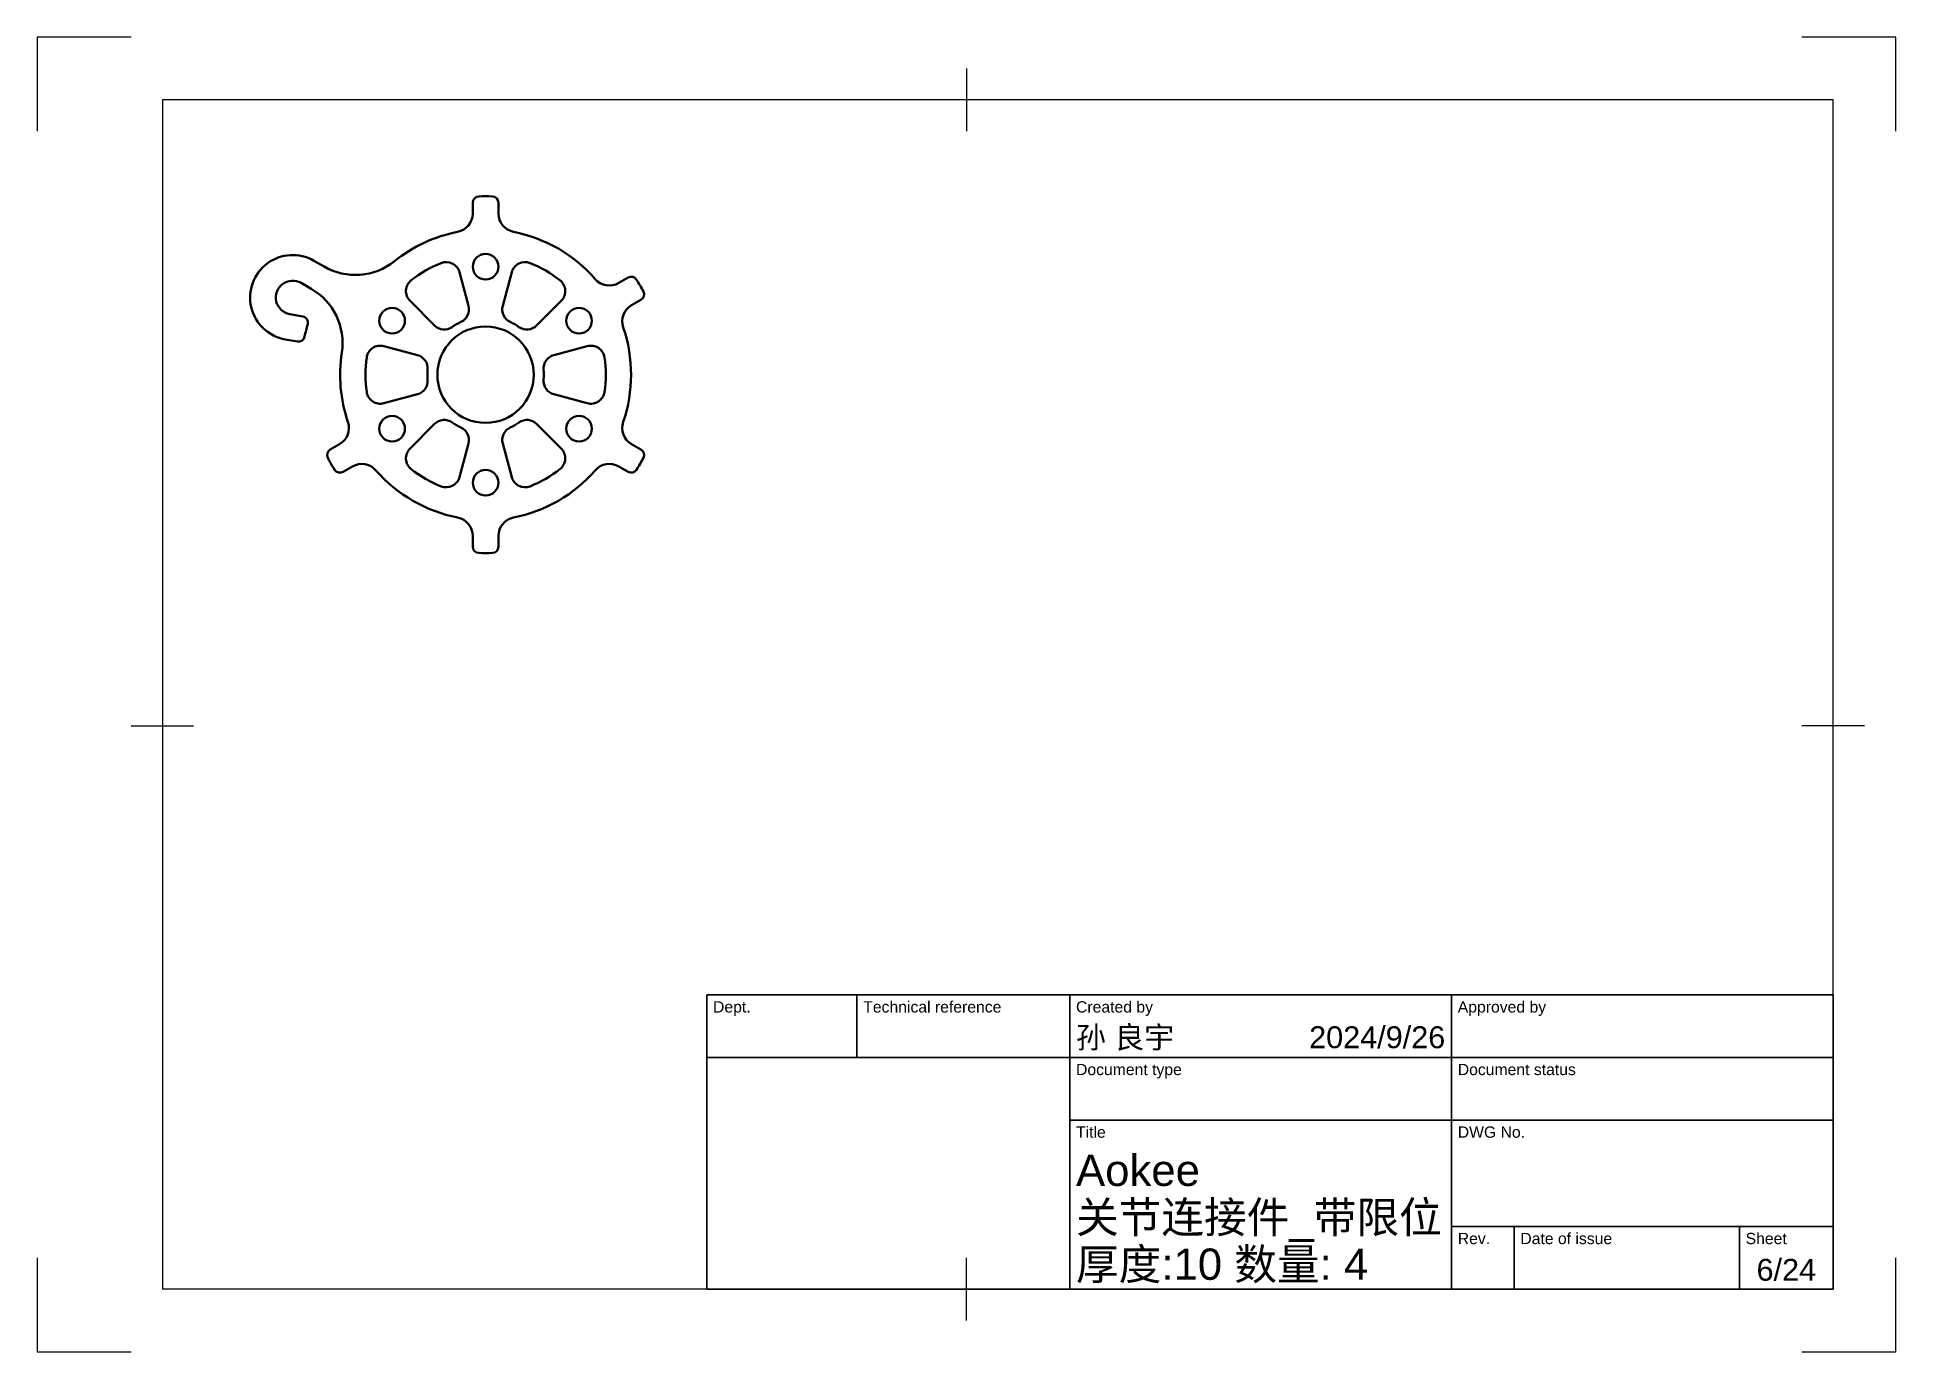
# Model space of a CAD drawing. Header units: millimetres. Extents: x 0 to 297, y 0 to 210.
import ezdxf
from ezdxf.enums import TextEntityAlignment as Align

# ---------------------------------------------------------------- set-up
doc = ezdxf.new("R2010")
doc.units = ezdxf.units.MM
doc.header["$LTSCALE"] = 0.75
for name, color, linetype, lineweight in [('BORDER', 7, 'Continuous', 25), ('TITLEBLOCK', 7, 'Continuous', 35), ('Visible', 7, 'Continuous', 50)]:
    doc.layers.add(name, color=color, linetype=linetype, lineweight=lineweight)
doc.styles.add('FusionTitle', font='arial.ttf')

# ---------------------------------------------------------------- blocks, each defined once
blk = doc.blocks.new('ISO_TITLEBLOCK')
at = {"layer": 'TITLEBLOCK'}
for p, q in [((0, 47), (-180, 47)), ((-180, 47), (-180, 0)), ((-156, 37), (-156, 47)), ((-122, 0), (-122, 47)), ((-61, 0), (-61, 47)), ((0, 0), (0, 47)), ((-180, 37), (0, 37)), ((-122, 27), (0, 27)), ((-61, 10), (0, 10)), ((-51, 0), (-51, 10)), ((-15, 0), (-15, 10)), ((-180, 0), (0, 0))]:
    blk.add_line(p, q, dxfattribs=at)
at = {"layer": 'TITLEBLOCK', "style": 'FusionTitle'}
for s, p in [('Dept.', (-179, 46)), ('Technical reference', (-155, 46)), ('Created by', (-121, 46)), ('Approved by', (-60, 46)), ('Document type', (-121, 36)), ('Document status', (-60, 36)), ('Title', (-121, 26)), ('DWG No.', (-60, 26)), ('Rev.', (-60, 9)), ('Date of issue', (-50, 9)), ('Sheet', (-14, 9))]:
    blk.add_text(s, height=1.8, dxfattribs=at).set_placement(p, align=Align.TOP_LEFT)
for tag, height, p in [('DEPT', 3.5, (-179, 42)), ('TECHNICAL_REFERENCE', 3.5, (-155, 42)), ('CREATED_BY', 3.5, (-121, 42)), ('APPROVED_BY', 3.5, (-60, 42)), ('DOCUMENT_TYPE', 3.5, (-121, 32)), ('DOCUMENT_STATUS', 3.5, (-60, 32)), ('TITLE_1', 5, (-121, 21.5)), ('TITLE_2', 5, (-121, 14)), ('TITLE_3', 5, (-121, 6.5)), ('DATE_OF_ISSUE', 3.5, (-50, 5))]:
    blk.add_attdef(tag, text='', height=height, dxfattribs=at).set_placement(p, align=Align.TOP_LEFT)
for tag, p in [('CREATED_DATE', (-62, 42)), ('APPROVED_DATE', (-0.99, 42))]:
    blk.add_attdef(tag, text='', height=3.5, dxfattribs=at).set_placement(p, align=Align.TOP_RIGHT)
for tag, height, p in [('DRAWING_NUMBER', 5, (-30.5, 19.75)), ('REV', 3.5, (-56, 4.85)), ('SHEET', 3.5, (-7.5, 4.85))]:
    blk.add_attdef(tag, text='', height=height, dxfattribs=at).set_placement(p, align=Align.TOP_CENTER)
blk = doc.blocks.new('ISO_A4(L)_SHEET')
at = {"layer": 'BORDER'}
for p, q in [((148.5, 205), (148.5, 195)), ((287, 200), (20, 200)), ((20, 200), (20, 10)), ((287, 10), (287, 200)), ((15, 100), (25, 100)), ((292, 100), (282, 100)), ((148.5, 5), (148.5, 15)), ((287, 10), (20, 10))]:
    blk.add_line(p, q, dxfattribs=at)
at = {"layer": 'Defpoints'}
for p, q in [((0, 210), (0, 195)), ((15, 210), (0, 210)), ((297, 210), (282, 210)), ((297, 195), (297, 210)), ((0, 15), (0, 0)), ((297, 0), (297, 15)), ((0, 0), (15, 0)), ((282, 0), (297, 0))]:
    blk.add_line(p, q, dxfattribs=at)

msp = doc.modelspace()

# ---------------------------------------------------------------- linework, layer by layer
at = {"layer": 'Visible', "extrusion": (0, 1, 0)}
for p, q in [((69.604129, 183.563495), (69.604129, 181.843189)), ((73.704129, 183.563504), (73.704129, 181.843232)), ((45.8413, 173.353668), (44.212069, 174.294305)), ((67.477951, 172.441994), (68.916293, 167.074169)), ((74.392045, 167.074204), (75.830318, 172.442047)), ((42.162069, 170.743601), (43.791375, 169.802921)), ((94.427513, 171.598971), (92.937684, 170.738818)), ((63.504959, 163.949887), (59.575406, 167.87939)), ((83.732921, 167.879544), (79.803419, 163.949992)), ((96.47752, 168.048271), (94.987721, 167.188136)), ((40.350548, 165.766487), (42.435614, 165.398833)), ((41.584485, 161.385661), (39.63859, 161.728775)), ((55.399269, 160.646002), (60.767113, 159.207729)), ((82.541325, 159.207868), (87.909151, 160.64621)), ((60.767153, 152.959236), (55.399327, 151.520895)), ((87.909209, 151.521103), (82.541365, 152.959375)), ((59.575557, 144.28756), (63.505059, 148.217113)), ((79.80352, 148.217217), (83.733072, 144.287714)), ((46.830958, 144.118833), (48.320757, 144.978969)), ((68.916433, 145.092901), (67.478161, 139.725057)), ((75.830527, 139.72511), (74.392186, 145.092936)), ((96.477623, 144.119028), (94.987794, 144.979181)), ((48.880966, 140.568133), (50.370794, 141.428286)), ((94.42763, 140.56832), (92.937832, 141.428456)), ((69.604349, 128.603601), (69.604349, 130.323872)), ((73.704349, 128.603609), (73.704349, 130.323915))]:
    msp.add_line(p, q, dxfattribs=at)
at = {"layer": 'Visible', "extrusion": (-2e-16, 0, -1)}
for centre, radius in [((-71.654129, 173.333552), 2.05), ((-56.715246, 164.708457), 2.05), ((-86.593122, 164.708648), 2.05), ((-71.654239, 156.083552), 7.7), ((-56.715356, 147.458457), 2.05), ((-86.593233, 147.458648), 2.05), ((-71.654349, 138.833552), 2.05)]:
    msp.add_circle(centre, radius, dxfattribs=at)
at = {"layer": 'Visible'}
for centre, radius, start, end in [((70.604129, 183.563495), 1, 92.188419, 180), ((71.654239, 156.083552), 28.5, 87.812041, 92.188419), ((72.704129, 183.563504), 1, 360, 87.812041), ((71.654239, 156.083552), 23.25, 101.092012, 128.752172), ((71.654239, 156.083552), 23.25, 41.092012, 78.908479), ((50.841301, 182.013922), 10, 240, 308.752172), ((40.817509, 168.414754), 2.689121, 60, 260), ((38.791375, 161.142667), 10, 351.248235, 60), ((94.927513, 170.732946), 1, 32.188419, 120), ((71.654239, 156.083552), 28.5, 27.812041, 32.188419), ((95.97752, 168.914297), 1, 300, 27.812041), ((71.654239, 156.083552), 29.55, 164.176002, 168.124189), ((71.654239, 156.083552), 9.3, 115.015777, 124.984956), ((71.654239, 156.083552), 9.3, 55.015777, 64.984956), ((71.654239, 156.083552), 23.25, 341.092012, 18.908479), ((71.654239, 156.083552), 23.25, 171.248235, 198.908479), ((71.654239, 156.083552), 9.3, 175.015777, 184.984956), ((71.654239, 156.083552), 9.3, 355.015777, 4.984956), ((71.654239, 156.083552), 9.3, 235.015777, 244.984956), ((71.654239, 156.083552), 9.3, 295.015777, 304.984956), ((47.330958, 143.252808), 1, 120, 207.812041), ((71.654239, 156.083552), 28.5, 207.812041, 212.188419), ((71.654239, 156.083552), 28.5, 327.812041, 332.188419), ((95.977623, 143.253003), 1, 332.188419, 60), ((48.380966, 141.434159), 1, 212.188419, 300), ((71.654239, 156.083552), 23.25, 221.092012, 258.908479), ((71.654239, 156.083552), 23.25, 281.092012, 318.908479), ((94.92763, 141.434345), 1, 240, 327.812041), ((70.604349, 128.603601), 1, 180, 267.812041), ((72.704349, 128.603609), 1, 272.188419, 360), ((71.654239, 156.083552), 28.5, 267.812041, 272.188419)]:
    msp.add_arc(centre, radius, start, end, dxfattribs=at)
at = {"layer": 'Visible', "extrusion": (-2e-16, 0, -1)}
for centre, radius, start, end in [((-66.604129, 181.843189), 3, 180, 258.907988), ((-76.704129, 181.843232), 3, 281.091521, 0), ((-40.817509, 168.414754), 6.789121, 279.999999, 120), ((-71.654239, 156.083552), 19.2, 51.755961, 68.243307), ((-65.352918, 171.872579), 2.2, 68.243307, 164.999634), ((-77.955358, 171.872659), 2.2, 14.999634, 111.755961), ((-71.654239, 156.083552), 19.2, 111.755961, 128.243307), ((-61.131031, 169.435035), 2.2, 314.999634, 51.755961), ((-82.177277, 169.435169), 2.2, 128.243307, 224.999634), ((-91.437684, 173.336894), 3, 240, 318.907988), ((-66.791259, 166.504753), 2.2, 164.999634, 244.984223), ((-76.517086, 166.504815), 2.2, 295.015044, 14.999634), ((-96.487721, 164.590059), 3, 341.091521, 60), ((-42.261966, 164.414025), 1, 100, 195.823998), ((-65.060584, 165.505532), 2.2, 235.015044, 314.999634), ((-78.247774, 165.505617), 2.2, 224.999634, 304.984223), ((-41.758133, 162.370469), 1, 191.875811, 280), ((-54.829881, 158.520961), 2.2, 8.243307, 104.999634), ((-88.478566, 158.521177), 2.2, 74.999634, 171.755961), ((-71.654239, 156.083552), 19.2, 351.755961, 8.243307), ((-60.197725, 157.082689), 2.2, 104.999634, 184.984223), ((-83.110741, 157.082835), 2.2, 355.015044, 74.999634), ((-71.654239, 156.083552), 19.2, 171.755961, 188.243307), ((-60.197737, 155.084269), 2.2, 175.015044, 254.999634), ((-83.110754, 155.084416), 2.2, 284.999634, 4.984223), ((-54.829912, 153.645928), 2.2, 254.999634, 351.755961), ((-88.478598, 153.646143), 2.2, 188.243307, 284.999634), ((-46.820757, 147.577045), 3, 161.091521, 240), ((-65.060704, 146.661488), 2.2, 44.999634, 124.984223), ((-78.247895, 146.661572), 2.2, 55.015044, 134.999634), ((-96.487794, 147.577258), 3, 300, 18.907988), ((-66.791393, 145.662289), 2.2, 115.015044, 194.999634), ((-76.517219, 145.662351), 2.2, 344.999634, 64.984223), ((-61.131202, 142.731935), 2.2, 308.243307, 44.999634), ((-82.177447, 142.73207), 2.2, 134.999634, 231.755961), ((-51.870794, 138.83021), 3, 60, 138.907988), ((-71.654239, 156.083552), 19.2, 291.755961, 308.243307), ((-65.35312, 140.294445), 2.2, 194.999634, 291.755961), ((-77.95556, 140.294526), 2.2, 248.243307, 344.999634), ((-71.654239, 156.083552), 19.2, 231.755961, 248.243307), ((-91.437832, 138.830379), 3, 41.091521, 120), ((-66.604349, 130.323872), 3, 101.091521, 180), ((-76.704349, 130.323915), 3, 0, 78.907988)]:
    msp.add_arc(centre, radius, start, end, dxfattribs=at)

# ---------------------------------------------------------------- block references
at = {"layer": 'BORDER'}
msp.add_blockref('ISO_A4(L)_SHEET', (0, 0), dxfattribs=at)
at = {"layer": 'TITLEBLOCK'}
msp.add_blockref('ISO_TITLEBLOCK', (287, 10), dxfattribs=at).add_auto_attribs({'TITLE_3': '厚度:10 数量: 4', 'CREATED_DATE': '2024/9/26', 'SHEET': '6/24', 'TITLE_2': '关节连接件_带限位', 'TITLE_1': 'Aokee', 'CREATED_BY': '孙 良宇'})

doc.saveas('drawing.dxf')
